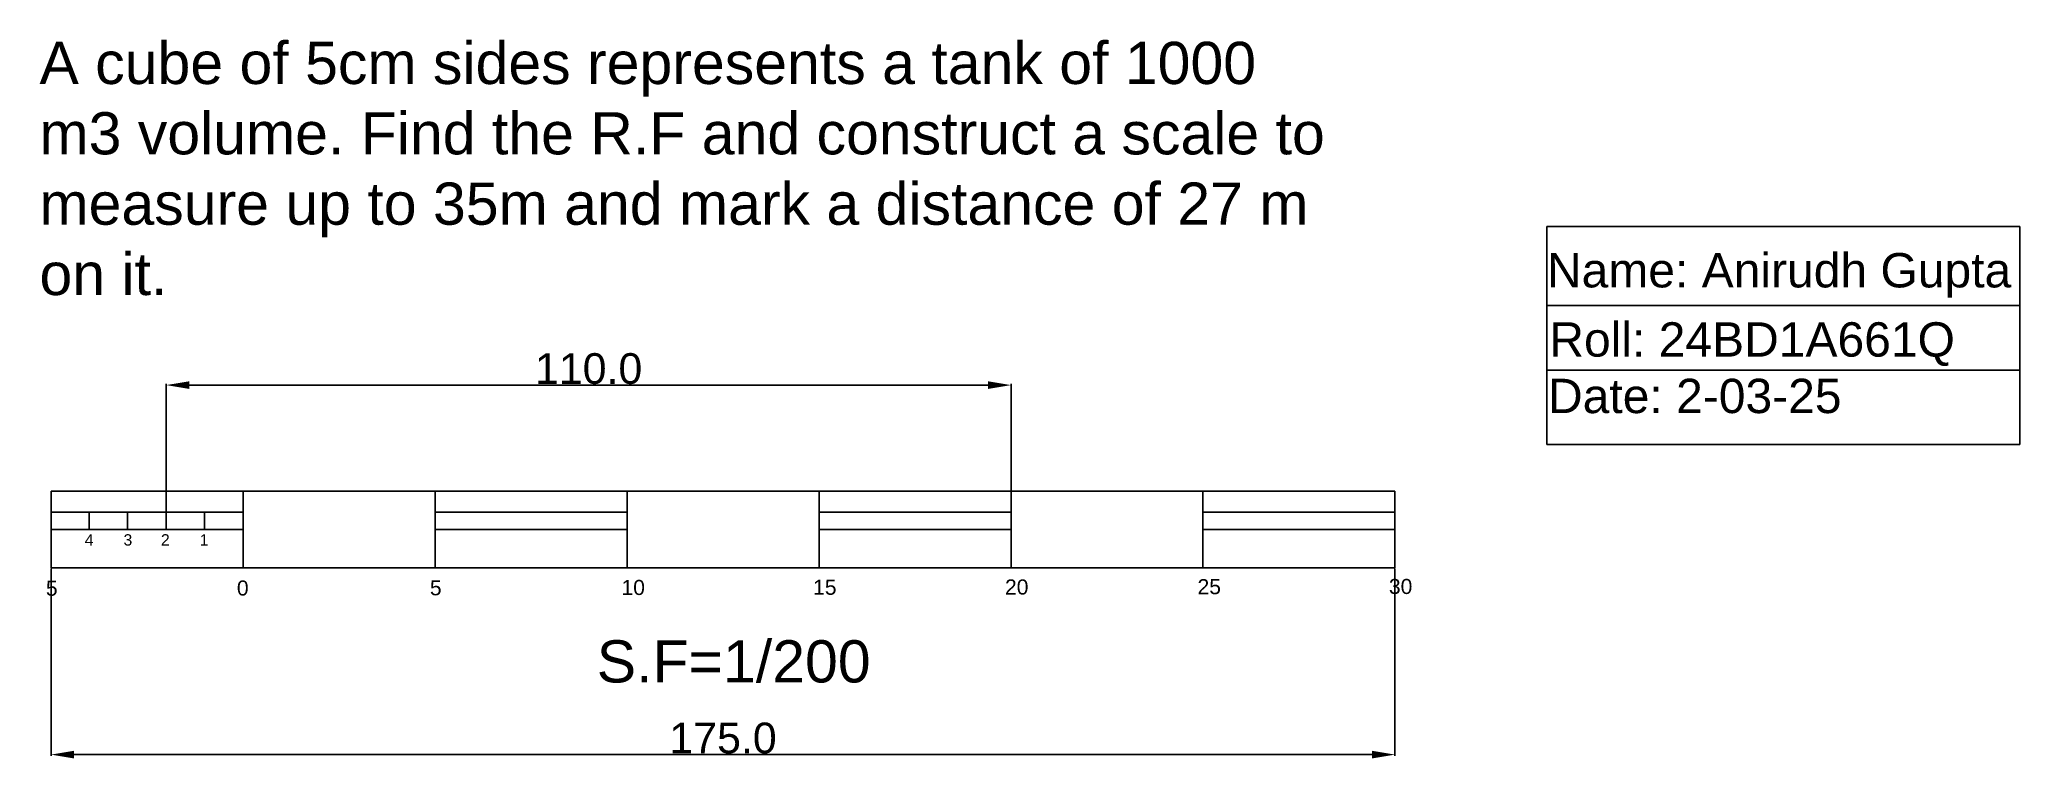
# Model space of a CAD drawing. Header units: millimetres. Extents: x 40 to 298, y 30 to 124.
import ezdxf

# ---------------------------------------------------------------- set-up
doc = ezdxf.new("R2010")
doc.units = ezdxf.units.MM
doc.header["$MEASUREMENT"] = 0
doc.styles.get("Standard").update_dxf_attribs({"font": 'arial.ttf'})
doc.dimstyles.get("Standard").update_dxf_attribs({"dimtxt": 4, "dimasz": 3, "dimexe": 0.18, "dimexo": 0.0625, "dimgap": 0.09, "dimtad": 1, "dimdec": 1, "dimzin": 0, "dimdsep": 46, "dimtxsty": 'Standard', "dimcen": 0.09, "dimclrd": 6, "dimclre": 4, "dimadec": 0, "dimazin": 0, "dimtfac": 1, "dimtdec": 1, "dimtofl": 0, "dimtmove": 0, "dimatfit": 3, "dimfxl": 1, "dimtolj": 1, "dimtzin": 0, "dimarcsym": 1})

# ---------------------------------------------------------------- blocks, each defined once
blk = doc.blocks.new('*D7')
at = {"color": 4, "lineweight": -2, "transparency": 16777216}
for p, q in [((56.33, 59.94), (56.33, 78.87)), ((166.33, 59.94), (166.33, 78.87))]:
    blk.add_line(p, q, dxfattribs=at)
at = {"color": 6, "lineweight": -2, "transparency": 16777216}
blk.add_line((59.33, 78.69), (163.33, 78.69), dxfattribs=at)
at = {"color": 6, "transparency": 16777216}
for points in [[(59.33, 79.19), (59.33, 78.19), (56.33, 78.69)], [(163.33, 79.19), (163.33, 78.19), (166.33, 78.69)]]:
    blk.add_solid(points, dxfattribs=at)
at = {"layer": 'Defpoints', "color": 0, "transparency": 16777216}
for p in [(166.33, 78.69), (56.33, 59.87), (166.33, 59.87)]:
    blk.add_point(p, dxfattribs=at)
at = {"color": 0, "transparency": 16777216, "insert": (111.33, 80.82), "char_height": 4, "attachment_point": 5}
blk.add_mtext('\\A1;110.0', dxfattribs=at)
blk = doc.blocks.new('*D8')
at = {"color": 4, "lineweight": -2, "transparency": 16777216}
for p, q in [((41.33, 54.81), (41.33, 30.36)), ((216.33, 54.81), (216.33, 30.36))]:
    blk.add_line(p, q, dxfattribs=at)
at = {"color": 6, "lineweight": -2, "transparency": 16777216}
blk.add_line((44.33, 30.54), (213.33, 30.54), dxfattribs=at)
at = {"color": 6, "transparency": 16777216}
for points in [[(44.33, 31.04), (44.33, 30.04), (41.33, 30.54)], [(213.33, 31.04), (213.33, 30.04), (216.33, 30.54)]]:
    blk.add_solid(points, dxfattribs=at)
at = {"layer": 'Defpoints', "color": 0, "transparency": 16777216}
for p in [(41.33, 54.87), (216.33, 54.87), (216.33, 30.54)]:
    blk.add_point(p, dxfattribs=at)
at = {"color": 0, "transparency": 16777216, "insert": (128.83, 32.68), "char_height": 4, "attachment_point": 5}
blk.add_mtext('\\A1;175.0', dxfattribs=at)

msp = doc.modelspace()

# ---------------------------------------------------------------- linework, layer by layer
for p, q in [((236.12, 99.35), (236.12, 70.94)), ((297.71, 99.35), (236.12, 99.35)), ((297.71, 99.35), (297.71, 70.94)), ((236.12, 89.05), (297.77, 89.05)), ((236.12, 80.63), (297.71, 80.63)), ((236.12, 70.94), (297.71, 70.94)), ((216.33, 64.87), (41.33, 64.87)), ((41.33, 64.87), (41.33, 54.87)), ((66.33, 64.87), (66.33, 54.87)), ((91.33, 64.87), (91.33, 54.87)), ((116.33, 64.87), (116.33, 54.87)), ((141.33, 64.87), (141.33, 54.87)), ((166.33, 64.87), (166.33, 54.87)), ((191.33, 64.87), (191.33, 54.87)), ((216.33, 54.87), (216.33, 64.87)), ((41.33, 62.13), (66.33, 62.13)), ((46.3, 62.13), (46.3, 59.87)), ((51.3, 62.13), (51.3, 59.87)), ((56.3, 62.13), (56.3, 59.87)), ((61.3, 62.13), (61.3, 59.87)), ((91.33, 62.13), (116.33, 62.13)), ((141.33, 62.13), (166.33, 62.13)), ((191.33, 62.13), (216.33, 62.13)), ((41.33, 59.87), (66.33, 59.87)), ((91.33, 59.87), (116.33, 59.87)), ((141.33, 59.87), (166.33, 59.87)), ((191.33, 59.87), (216.33, 59.87)), ((41.33, 54.87), (216.33, 54.87))]:
    msp.add_line(p, q)

# ---------------------------------------------------------------- texts
for s, height, p in [('Name: Anirudh Gupta', 4.475, (236.12, 91.42)), ('Roll: 24BD1A661Q', 4.475, (236.43, 82.4)), ('Date: 2-03-25', 4.475, (236.26, 75.04)), ('4', 1.48, (45.72, 57.78)), ('3', 1.48, (50.76, 57.78)), ('2', 1.48, (55.63, 57.78)), ('1', 1.48, (60.69, 57.78)), ('5', 1.96, (40.66, 51.24)), ('0', 1.96, (65.53, 51.27)), ('5', 1.96, (90.66, 51.3)), ('10', 1.964, (115.61, 51.34)), ('15', 1.964, (140.56, 51.37)), ('20', 1.964, (165.55, 51.4)), ('25', 1.964, (190.62, 51.44)), ('30', 1.964, (215.54, 51.47)), ('S.F=1/200', 5.5, (112.39, 39.94))]:
    msp.add_text(s, height=height).set_placement(p)
at = {"insert": (39.82, 123.42), "char_height": 5.4995, "attachment_point": 1}
msp.add_mtext_dynamic_manual_height_columns('A cube of 5cm sides represents a tank of 1000 m3 volume. Find the R.F and construct a scale to\\Pmeasure up to 35m and mark a distance of 27 m on it.', width=170.3609, gutter_width=27.5, heights=[38.16], dxfattribs=at)

# ---------------------------------------------------------------- dimensions: what is measured, and where the dimension line sits
for base, p1, p2, picture, middle in [((166.33, 78.69), (56.33, 59.87), (166.33, 59.87), '*D7', (111.33, 80.82)), ((216.33, 30.54), (41.33, 54.87), (216.33, 54.87), '*D8', (128.83, 32.68))]:
    dim = msp.add_linear_dim(base=base, p1=p1, p2=p2, dimstyle='Standard')
    dim.commit()
    dim.dimension.update_dxf_attribs({"geometry": picture, "text_midpoint": middle})

doc.saveas('drawing.dxf')
